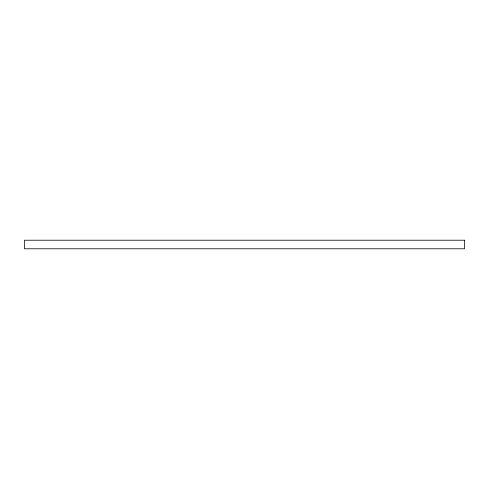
<?xml version="1.0" encoding="UTF-8"?>
<svg xmlns="http://www.w3.org/2000/svg" width="489" height="489" viewBox="0 0 489 489"><rect width="100%" height="100%" fill="white"/><g stroke="black" fill="none" stroke-linecap="round" stroke-linejoin="round"><path stroke-width="0.73" d="M464.55 240.221L24.45 240.221L24.45 248.779L464.55 248.779L464.55 240.221"/></g></svg>
